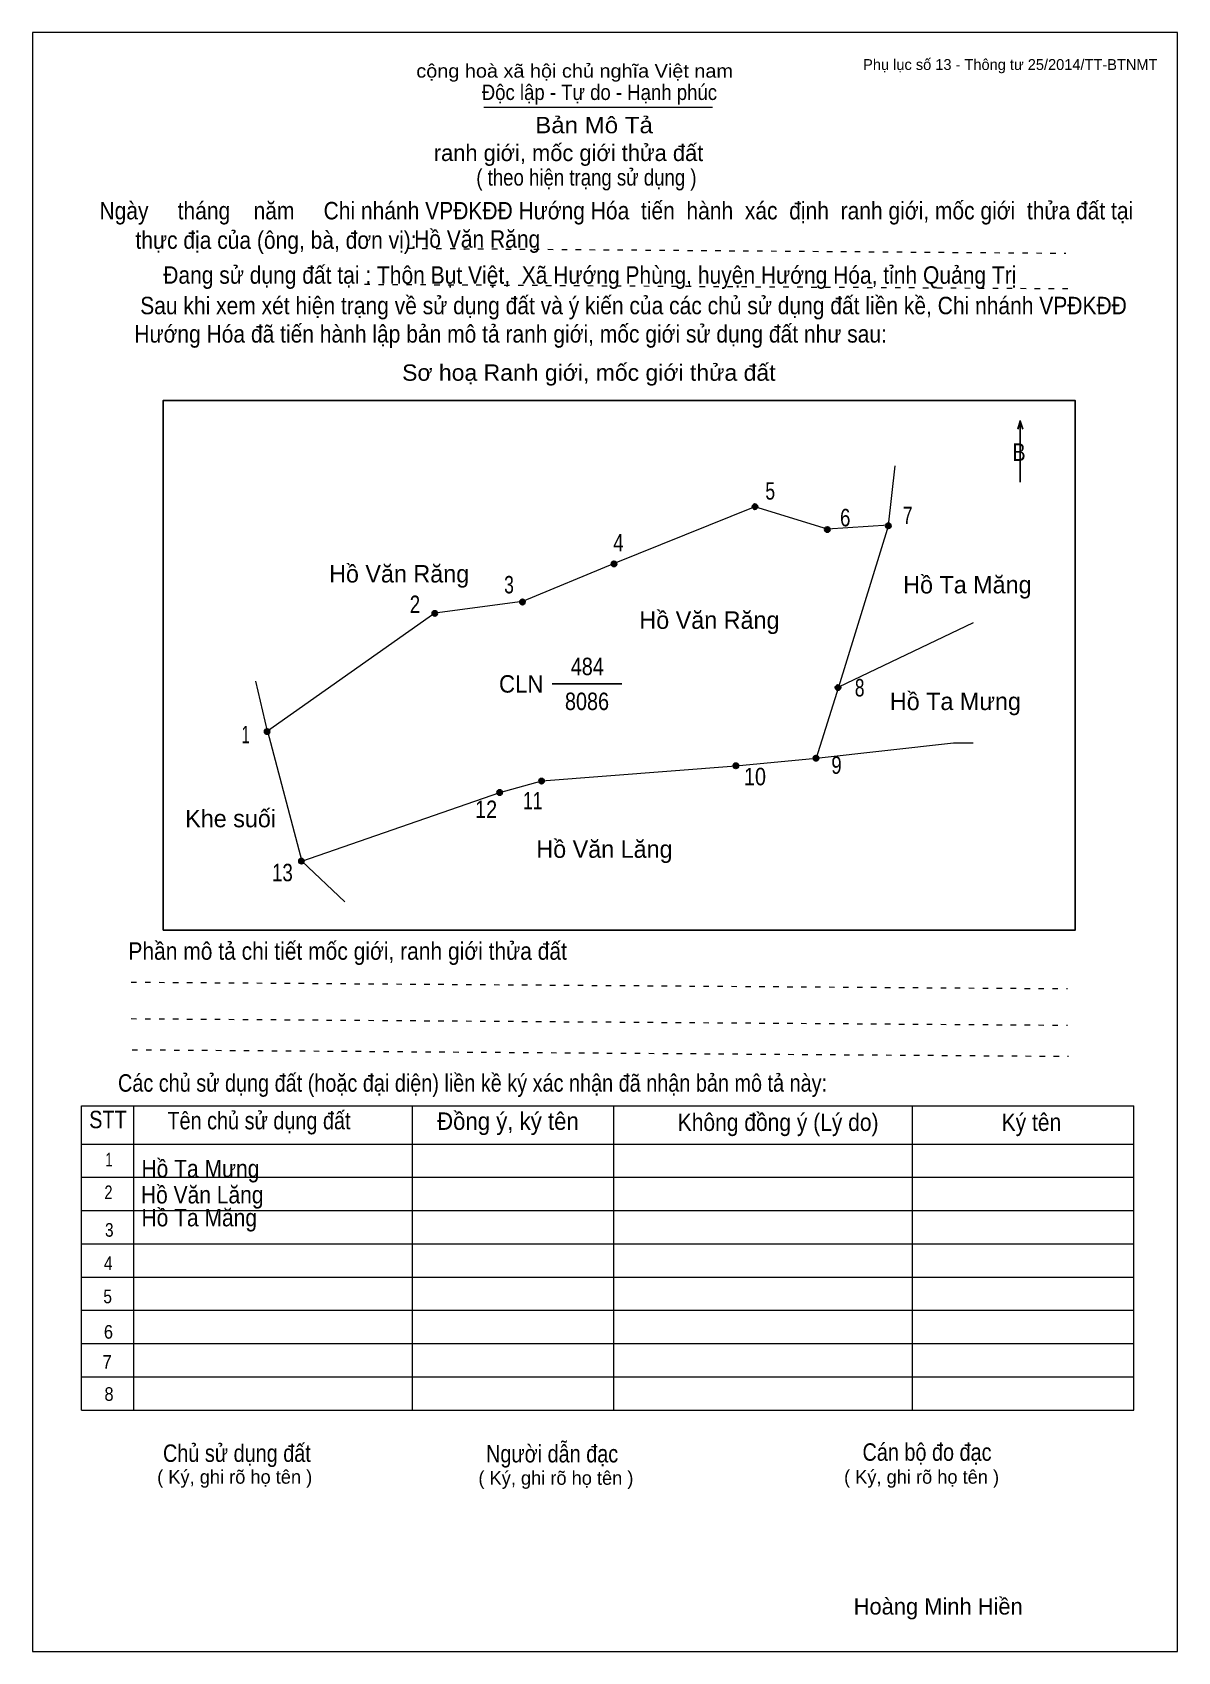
# Model space of a CAD drawing. Header units: centimetres. Extents: x 0 to 21, y 0 to 29.7.
import ezdxf
from ezdxf.enums import TextEntityAlignment as Align

# ---------------------------------------------------------------- set-up
doc = ezdxf.new("R2010")
doc.units = ezdxf.units.CM
doc.header["$LTSCALE"] = 0.13
doc.linetypes.add('DOTTED', pattern=[1.5, 0.3, -1.2])
for name, color, linetype, lineweight in [('1', 7, 'Continuous', 13), ('32', 7, 'Continuous', 25), ('33', 7, 'Continuous', 25), ('6', 7, 'Continuous', 13), ('62', 7, 'Continuous', 13)]:
    doc.layers.add(name, color=color, linetype=linetype, lineweight=lineweight)
doc.layers.add('34', color=7, linetype='Continuous')
doc.layers.add('63', color=7, linetype='Continuous')

msp = doc.modelspace()

# ---------------------------------------------------------------- hatches: boundary and pattern name
at = {"layer": '32'}
for points in [[(13.3, 21, 1), (13.2, 21, 1)], [(14.628, 20.5806, 1), (14.528, 20.5806, 1)], [(15.7462, 20.6505, 1), (15.6462, 20.6505, 1)], [(10.714, 19.9516, 1), (10.614, 19.9516, 1)], [(7.429, 19.043, 1), (7.329, 19.043, 1)], [(9.0366, 19.2527, 1), (8.9366, 19.2527, 1)], [(14.8216, 17.6815, 1), (14.7216, 17.6815, 1)], [(4.3538, 16.8763, 1), (4.2538, 16.8763, 1)], [(14.4183, 16.3871, 1), (14.3183, 16.3871, 1)], [(12.9505, 16.2473, 1), (12.8505, 16.2473, 1)], [(8.6172, 15.7581, 1), (8.5172, 15.7581, 1)], [(9.386, 15.9677, 1), (9.286, 15.9677, 1)], [(4.9828, 14.5, 1), (4.8828, 14.5, 1)]]:
    msp.add_hatch(color=256, dxfattribs=at).paths.add_polyline_path(points)

# ---------------------------------------------------------------- linework, layer by layer
at = {"layer": '1'}
msp.add_lwpolyline([(21, 0), (21, 29.7), (0, 29.7), (0, 0)], close=True, dxfattribs=at)
at = {"layer": '32'}
for centre in [(13.25, 21), (14.578, 20.5806), (15.6962, 20.6505), (10.664, 19.9516), (7.379, 19.043), (8.9866, 19.2527), (14.7716, 17.6815), (4.3038, 16.8763), (14.3683, 16.3871), (12.9005, 16.2473), (8.5672, 15.7581), (9.336, 15.9677), (4.9328, 14.5)]:
    msp.add_circle(centre, 0.05, dxfattribs=at)
at = {"layer": '33'}
msp.add_line((9.53, 17.75), (10.81, 17.75), dxfattribs=at)
at = {"layer": '6'}
for p, q in [((15.7, 20.66), (15.82, 21.75)), ((17.25, 18.87), (14.78, 17.69)), ((4.31, 16.88), (4.1, 17.8))]:
    msp.add_line(p, q, dxfattribs=at)
for points in [[(15.7, 20.66), (14.58, 20.59), (13.25, 21), (10.67, 19.96), (8.99, 19.26), (7.38, 19.05), (4.31, 16.88)], [(15.7, 20.66), (14.78, 17.69), (14.37, 16.39)], [(4.31, 16.88), (4.94, 14.5), (5.73, 13.75)], [(14.37, 16.39), (16.89, 16.67), (17.25, 16.67)], [(4.94, 14.5), (8.57, 15.76), (9.34, 15.97), (12.9, 16.25), (14.37, 16.39)]]:
    msp.add_lwpolyline(points, dxfattribs=at)
at = {"layer": '62'}
for p, q in [((8.28, 28.33), (12.47, 28.33)), ((0.9, 10.01), (20.2, 10.01)), ((0.9, 4.43), (0.9, 10.01)), ((1.86, 4.43), (1.86, 10.01)), ((6.97, 4.43), (6.97, 9.99)), ((10.66, 4.43), (10.66, 9.99)), ((16.14, 4.43), (16.14, 10.01)), ((20.2, 4.43), (20.2, 10.01)), ((0.9, 9.31), (20.2, 9.31)), ((0.9, 8.7), (20.2, 8.7)), ((0.9, 8.09), (20.2, 8.09)), ((0.9, 7.48), (20.2, 7.48)), ((0.9, 6.87), (20.2, 6.87)), ((0.9, 6.26), (20.2, 6.26)), ((0.9, 5.65), (20.2, 5.65)), ((0.9, 5.04), (20.2, 5.04)), ((0.9, 4.43), (20.2, 4.43))]:
    msp.add_line(p, q, dxfattribs=at)
at = {"layer": '62', "linetype": 'DOTTED'}
for p, q in [((6.89, 25.74), (18.95, 25.65)), ((6.09, 25.08), (19.04, 25)), ((1.81, 12.28), (18.98, 12.16)), ((1.81, 11.61), (18.98, 11.49)), ((1.83, 11.04), (19, 10.92))]:
    msp.add_line(p, q, dxfattribs=at)
at = {"layer": '62', "lineweight": 25}
for p, q in [((18.11, 22.58), (18.11, 21.45)), ((18.11, 22.57), (18.07, 22.42)), ((18.11, 22.57), (18.16, 22.42))]:
    msp.add_line(p, q, dxfattribs=at)
msp.add_lwpolyline([(2.4, 13.23), (19.12, 13.23), (19.12, 22.95), (2.4, 22.95)], close=True, dxfattribs=at)

# ---------------------------------------------------------------- texts
at = {"layer": '32'}
for s, width, p in [('5', 0.75, (13.53, 21.13)), ('6', 0.8, (14.905, 20.64)), ('7', 0.75, (16.05, 20.68)), ('4', 0.8, (10.745, 20.18)), ('3', 0.75, (8.74, 19.41)), ('2', 0.8, (7.015, 19.05)), ('8', 0.75, (15.17, 17.52)), ('1', 0.65, (3.91, 16.66)), ('9', 0.8, (14.745, 16.1)), ('10', 0.85, (13.25, 15.89)), ('11', 0.75, (9.175, 15.45)), ('12', 0.85, (8.32, 15.29)), ('13', 0.8, (4.585, 14.13))]:
    msp.add_text(s, height=0.32, dxfattribs=dict(at, width=width)).set_placement(p, align=Align.CENTER)
at = {"layer": '33'}
for s, p in [('Hồ Văn Răng', (6.725, 19.61)), ('Hồ Ta Măng', (17.145, 19.41)), ('Hồ Văn Răng', (12.415, 18.76)), ('Hồ Ta Mưng', (16.925, 17.27)), ('Khe suối', (3.635, 15.12)), ('Hồ Văn Lăng', (10.49, 14.56))]:
    msp.add_text(s, height=0.32, dxfattribs=at).set_placement(p, align=Align.CENTER)
at = {"layer": '33', "width": 0.85}
for s, p in [('484', (10.175, 17.91)), ('8086', (10.17, 17.27))]:
    msp.add_text(s, height=0.32, dxfattribs=at).set_placement(p, align=Align.CENTER)
at = {"layer": '33', "width": 0.95}
msp.add_text('CLN', height=0.32, dxfattribs=at).set_placement((9.37, 17.59), align=Align.RIGHT)
at = {"layer": '34', "width": 0.9}
for s, p in [('Hồ Văn Răng', (7, 25.75)), ('Hồ Ta Mưng', (2, 8.7)), ('Hồ Văn Lăng', (1.99, 8.22)), ('Hồ Ta Măng', (2, 7.8))]:
    msp.add_text(s, height=0.32, dxfattribs=at).set_placement(p)
at = {"layer": '62'}
for s, height, width, p in [('cộng hoà xã hội chủ nghĩa Việt nam', 0.2474, 1.1, (7.04, 28.87)), ('Độc lập - Tự do - Hạnh phúc', 0.2828, 0.9, (8.24, 28.46)), ('Bản Mô Tả', 0.3, 1.1, (9.22, 27.85)), ('( theo hiện trạng sử dụng )', 0.3, 0.85, (8.14, 26.89)), ('Ngày     tháng    năm     Chi nhánh VPĐKĐĐ Hướng Hóa  tiến  hành  xác  định  ranh giới, mốc giới  thửa đất tại ', 0.32, 0.9, (1.23, 26.27)), ('thực địa của (ông, bà, đơn vị): ', 0.32, 0.9, (1.89, 25.73)), ('Đang sử dụng đất tại : Thôn Bụt Việt,  Xã Hướng Phùng, huyện Hướng Hóa, tỉnh Quảng Trị', 0.32, 0.9, (2.4, 25.09)), (' Sau khi xem xét hiện trạng về sử dụng đất và ý kiến của các chủ sử dụng đất liền kề, Chi nhánh VPĐKĐĐ ', 0.32, 0.9, (1.87, 24.53)), ('Hướng Hóa đã tiến hành lập bản mô tả ranh giới, mốc giới sử dụng đất như sau:', 0.32, 0.9, (1.87, 24.01)), ('Sơ hoạ Ranh giới, mốc giới thửa đất', 0.3, 1.05, (6.78, 23.31)), ('B', 0.32, 0.85, (17.97, 21.84)), ('Phần mô tả chi tiết mốc giới, ranh giới thửa đất ', 0.32, 0.9, (1.76, 12.69)), ('Các chủ sử dụng đất (hoặc đại diện) liền kề ký xác nhận đã nhận bản mô tả này:', 0.32, 0.85, (1.57, 10.27))]:
    msp.add_text(s, height=height, dxfattribs=dict(at, width=width)).set_placement(p)
msp.add_text('ranh giới, mốc giới thửa đất', height=0.3, dxfattribs=at).set_placement((7.36, 27.34))
for s, height, width, p in [('STT', 0.32, 0.85, (1.385, 9.6)), ('Tên chủ sử dụng đất', 0.32, 0.85, (4.155, 9.58)), ('Đồng ý, ký tên', 0.32, 0.95, (8.72, 9.57)), ('Không đồng ý (Lý do)', 0.32, 0.9, (13.675, 9.55)), ('Ký tên', 0.32, 0.9, (18.32, 9.55)), ('1', 0.25, 0.7, (1.405, 8.9)), ('2', 0.25, 0.8, (1.395, 8.3)), ('3', 0.25, 0.85, (1.41, 7.61)), ('4', 0.25, 0.85, (1.39, 7)), ('5', 0.25, 0.85, (1.38, 6.39)), ('6', 0.25, 0.9, (1.395, 5.74)), ('7', 0.25, 0.95, (1.37, 5.19)), ('8', 0.25, 0.9, (1.405, 4.6)), ('Người dẫn đạc', 0.32, 0.85, (9.53, 3.47)), ('Chủ sử dụng đất', 0.32, 0.85, (3.75, 3.48)), ('Cán bộ đo đạc', 0.32, 0.85, (16.405, 3.5))]:
    msp.add_text(s, height=height, dxfattribs=dict(at, width=width)).set_placement(p, align=Align.CENTER)
for p in [(3.71, 3.08), (9.6, 3.06), (16.305, 3.08)]:
    msp.add_text('( Ký, ghi rõ họ tên )', height=0.25, dxfattribs=at).set_placement(p, align=Align.CENTER)
at = {"layer": '63'}
msp.add_text('Phụ lục số 13 - Thông tư 25/2014/TT-BTNMT', height=0.2, dxfattribs=at).set_placement((20.63, 29.01), align=Align.RIGHT)
msp.add_text('Hoàng Minh Hiền', height=0.3, dxfattribs=at).set_placement((16.61, 0.68), align=Align.CENTER)

doc.saveas('drawing.dxf')
